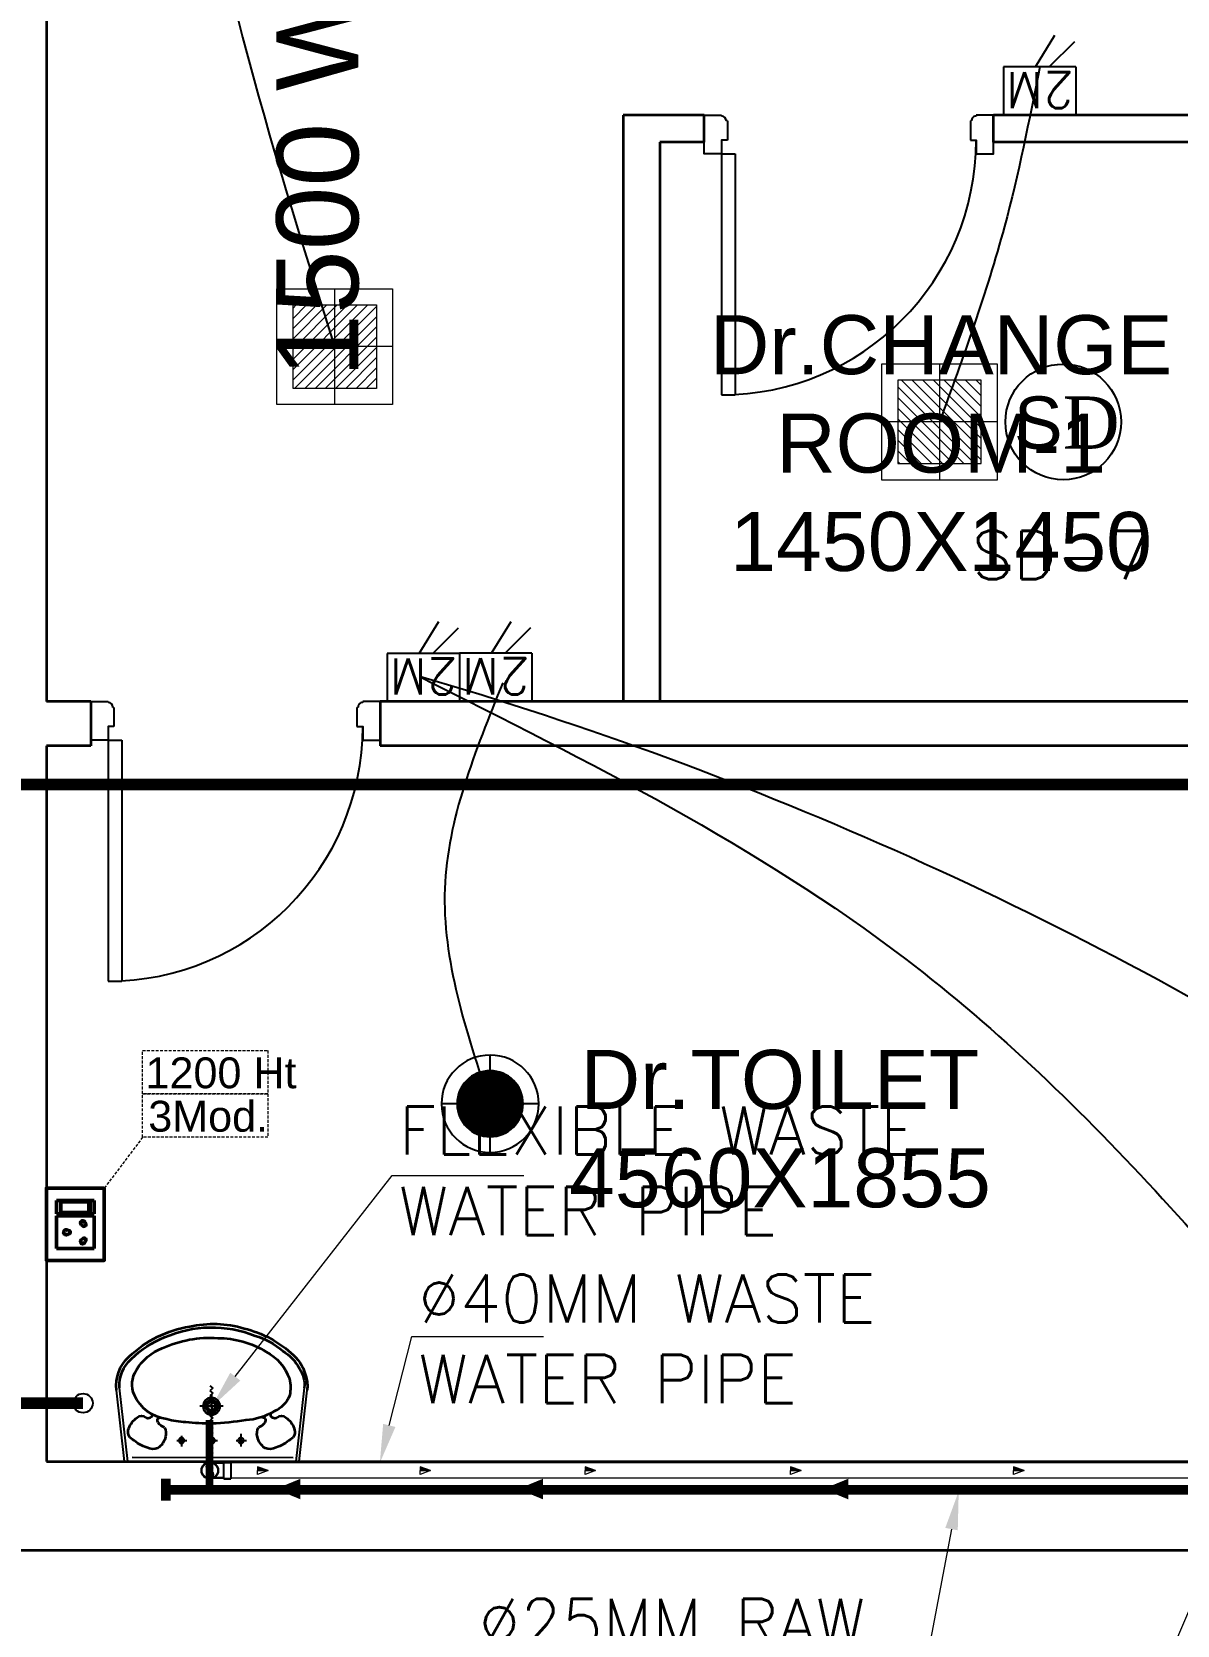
# Model space of a CAD drawing. Extents: x 3505867 to 3988380, y -625948 to -590408.
# Drawn here: x 3523526 to 3526495, y -613377 to -609247 of the extents above; entities that cross this region are included whole.
import ezdxf
from ezdxf import colors
from ezdxf.entities.mleader import LeaderData, LeaderLine
from ezdxf.enums import TextEntityAlignment as Align
from ezdxf.math import Vec2, Vec3

# ---------------------------------------------------------------- set-up
doc = ezdxf.new("R2010")
doc.units = 0
doc.header["$LTSCALE"] = 6
doc.header["$MEASUREMENT"] = 0
for name, pattern in [('1', [0]), ('CENTER2', [1.125, 0.75, -0.125, 0.125, -0.125]), ('CONTINU', [0]), ('DASHED2', [0.375, 0.25, -0.125])]:
    doc.linetypes.add(name, pattern=pattern)
doc.layers.get('0').update_dxf_attribs({"linetype": 'CONTINUOUS'})
for name, color, linetype in [('24W RAW POWER', 1, 'CONTINUOUS'), ('24W UPS POWER LIGHT', 5, 'CONTINUOUS'), ('DIM', 7, 'CONTINUOUS'), ('DOOR', 44, 'CONTINUOUS'), ('ELE-12W UPS LIGHT', 3, 'CONTINUOUS'), ('ELE-2M RAW P.SB', 40, 'CONTINUOUS'), ('ELE-2M UPS P.SB', 3, 'CONTINUOUS'), ('FA-FIRE TEXT', 7, 'CONTINUOUS'), ('LV.CC CEMARA', 66, 'CONTINUOUS'), ('MEP_HVAC_DRAIN_PIPE', 7, 'CONTINUOUS'), ('phe-text', 1, 'CONTINUOUS'), ('PL- WASTE PIPE', 6, 'CONTINUOUS'), ('PL-RA WATER SUPPLY PIPE', 100, 'CONTINUOUS'), ('PL-SOIL PIPE', 1, 'CONTINUOUS'), ('TEXT', 5, 'CONTINUOUS')]:
    doc.layers.add(name, color=color, linetype=linetype)
doc.layers.add('CFT_LOOPING', color=7, linetype='1', lineweight=0, true_color=0xd6d600)
for name, color, linetype, lineweight in [('ELE- DBS', 1, 'CONTINUOUS', 9), ('ELE-1 NO 6-16A RAW POWER SOCKET', 1, 'CONTINUOUS', 0), ('ELE-24W EMERGENCY  LED LIGHT', 5, 'CONTINUOUS', 18), ('ELE-24W LED LIGHT', 1, 'CONTINUOUS', 18), ('ELE. DB', 1, 'CONTINUOUS', 9), ('FA-BELOW SMOKE DERECTOR', 1, 'CONTINUOUS', 25), ('HTL-AC UNIT', 5, 'CONTINUOUS', 25), ('MEP_HVAC_VRF_COPPER_PIPE', 6, 'CONTINUOUS', 9), ('PHE-SP', 1, 'CONTINUOUS', 0), ('PL-SOFT  WATER SUPPLY PIPE', 162, 'CONTINUOUS', 9), ('PL-WATER PIPING', 1, 'CONTINUOUS', 9), ('WALL', 10, 'CONTINUOUS', 35)]:
    doc.layers.add(name, color=color, linetype=linetype, lineweight=lineweight)
doc.layers.add('ELE-LIGHTING WIRING', color=7, linetype='CONTINUOUS', true_color=0x63d7b6)
doc.styles.add('ARIAL', font='')
doc.styles.add('PDF Times New Roman', font='')
doc.styles.add('ROMANS', font='romans.shx')
doc.styles.get("Standard").update_dxf_attribs({"font": 'SIMPLEX'})
doc.styles.get('ARIAL').set_extended_font_data('Arial')
doc.styles.get('PDF Times New Roman').set_extended_font_data('Times New Roman')

# ---------------------------------------------------------------- blocks, each defined once
blk = doc.blocks.new('750')
at = {"layer": 'DOOR'}
for p, q in [((-50, 705), (-47.5, 705)), ((-35, 690), (-35, 692.5)), ((-50, 45), (-47.5, 45)), ((-35, 60), (-35, 57.5)), ((50, 45), (50, 80)), ((50, 80), (675, 80)), ((50, 45), (675, 45)), ((675, 45), (675, 80))]:
    blk.add_line(p, q, dxfattribs=at)
for points in [[(15, 690), (15, 705), (50, 705), (50, 750), (-50, 750), (-50, 705)], [(-35, 690), (15, 690)], [(15, 60), (15, 45), (50, 45), (50, 0), (-50, 0), (-50, 45)], [(-35, 60), (15, 60)]]:
    blk.add_lwpolyline(points, dxfattribs=at)
for centre, start, end in [((-35, 705), 180, 270), ((-35, 45), 90, 180)]:
    blk.add_arc(centre, 12.5, start, end, dxfattribs=at)
at = {"layer": 'DOOR', "color": 145}
blk.add_arc((15, 45), 660, 0, 90, dxfattribs=at)
blk = doc.blocks.new('u46')
at = {"color": 8, "lineweight": 25}
for p, q in [((-10.2, 228.4), (174.5, 249.1)), ((-10.2, 220.4), (181.2, 241.9)), ((-0.6, -208.9), (0.6, 208.9)), ((44.2, 92.9), (44.2, 66.7)), ((56.5, 80.8), (29.2, 80.8)), ((61.7, 1.6), (29.2, 1.6)), ((44.2, 13.7), (44.2, -12.6)), ((163.2, 3), (101.8, 3)), ((133.1, -27.2), (133.1, 33.1)), ((61.7, -73.2), (29.2, -73.2)), ((44.2, -61.1), (44.2, -87.4)), ((-10.2, -216.1), (181.2, -237.6)), ((-10.2, -224.1), (174.5, -244.8))]:
    blk.add_line(p, q, dxfattribs=at)
at = {"color": 8, "extrusion": (0, 0, -1)}
for centre, major_axis, start_param, end_param in [((187.7, 150.5), (0, 99.5), -0.132539, 0.848731), ((144.8, 128.2), (1.1, 126.1), -1.238036, -0.892193), ((65.8, 198.9), (0, 20.7), -1.101507, 0.481509), ((57.5, 163.3), (-0.3, 56.9), 0.324902, 0.965135), ((189.6, 137.7), (0, 70.9), -0.405199, 0.56573), ((185.8, 147.6), (0.1, 94.4), -0.049658, 0.838116), ((57.3, 20.1), (0, 275.4), 0.806541, 1.180915), ((49.5, 13.5), (-0.1, 293.9), 0.809856, 1.41441), ((56, 154.5), (0, 34), 4.33982, 5.202657), ((208, 103.4), (0, 109.8), -1.431017, -0.436146), ((110.3, 167.2), (-6.08, 6.08), 4.867594, 6.265028), ((90.3, 184.5), (0, 17.9), 0.880684, 2.260744), ((153.9, 79), (-0.2, 139.7), 0.557563, 1.193786), ((64.6, 170.4), (0.3, 49.2), 3.359735, 4.09512), ((62.5, 153), (0, 31.9), 2.620328, 3.422401), ((104.1, 117.8), (-0.2, 26.8), -1.278641, -0.487266), ((96.3, 135.9), (0, 7.39), -0.727724, 1.373337), ((110.5, 165), (5.47, 5.47), 2.097053, 3.541809), ((13.1, 6.8), (0, 297.5), 1.141495, 1.637774), ((35, 2.5), (0, 302.7), 1.155365, 1.952189), ((44.2, 80.8), (0.02, 6.43), 3.139035, 9.42222), ((387.1, 47.9), (-0.3, 296.4), -1.495794, -1.328336), ((820.2, -1), (0.1, 732.1), -1.56667, -1.474079), ((72.5, -1.7), (-0.1, 274.2), 1.346594, 1.865175), ((44.2, 1.6), (0.08, 6.43), 3.12883, 9.412015), ((888.1, 36.7), (0.8, 800.7), 4.558159, 4.668067), ((133.1, 3), (0, 21.6), 3.141254, 9.424439), ((133.1, 3), (-0.1, 15.5), 3.145308, 9.428493), ((133.1, 3), (0, 10.9), 3.142047372431534, 9.42523267961112), ((62.5, -10.9), (0, 247.5), 1.579809, 2.112792), ((44.2, -73.2), (0.02, 6.43), 3.139035, 9.42222), ((56.1, -13.3), (0.2, 287), 1.808981, 2.322804), ((64.6, -163.9), (0.1, 49.2), -0.960797, -0.225412), ((62.5, -146.6), (-0.1, 31.9), -0.276767, 0.525307), ((104.1, -111.4), (0.2, 26.8), 3.628858, 4.420234), ((263.1, -73.7), (0.1, 166.8), 4.181112, 4.641559), ((124.5, -51.6), (-0.2, 200.3), 1.868215, 2.281789), ((56, -148.1), (0, 34), 4.222121, 5.084958), ((144.8, -121.8), (-0.3, 126.1), 4.027191, 4.373034), ((96.6, -128.2), (-0.03, 8.55), 1.455188, 3.796569), ((110.3, -160.8), (-6.08, 6.08), 4.730546, 6.12798), ((111.3, -159.3), (6.17, 6.17), 4.354779, 6.027124), ((192.6, -126.1), (0, 80.1), 3.554495, 4.299548), ((163.1, -79.8), (0.2, 126), 2.054055, 2.802751), ((65.8, -192.5), (0, 20.7), 2.661884, 4.2449), ((57.5, -156.9), (0.3, 56.9), 2.176458, 2.816691), ((90.3, -178.1), (0, 17.9), 0.880848, 2.260908), ((181.2, -107), (0, 94.7), 2.890537, 3.362984), ((171.7, -117.2), (-0.1, 123.1), 2.127435, 2.640092), ((184.7, -162.2), (-0.1, 83.2), 2.850118, 3.264751), ((188.2, -159.7), (0, 78.1), 2.562376, 3.231693), ((187.2, -138.1), (-0.1, 106), 2.310552, 2.942572)]:
    blk.add_ellipse(centre, major_axis=major_axis, ratio=1, start_param=start_param, end_param=end_param, dxfattribs=at)
blk = doc.blocks.new('CIVIL IVF')
at = {"layer": 'WALL', "color": 8, "linetype": 'ByBlock'}
for p, q in [((-20230, 7660.2), (-20230, 2955.2)), ((-18525, 4475.2), (-18735, 4475.2)), ((-18735, 4475.2), (-18735, 2955.2)), ((-18525, 4405.2), (-18525, 4475.2)), ((-17005, 4475.2), (-17775, 4475.2)), ((-17775, 4405.2), (-17775, 4475.2)), ((-18525, 4405.2), (-18640, 4405.2)), ((-18640, 4405.2), (-18640, 2955.2)), ((-17190, 4405.2), (-17775, 4405.2)), ((-20115, 2955.2), (-20230, 2955.2)), ((-20115, 2955.2), (-20115, 2840.2)), ((-15670, 2955.2), (-19365, 2955.2)), ((-19365, 2955.2), (-19365, 2840.2)), ((-20230, 2840.2), (-20230, 985.2)), ((-20115, 2840.2), (-20230, 2840.2)), ((-15670, 2840.2), (-19365, 2840.2)), ((-20230, 985.2), (-16305, 985.2)), ((-22265, 755.2), (-16305, 755.2))]:
    blk.add_line(p, q, dxfattribs=at)
at = {"layer": 'DOOR', "color": 8, "rotation": 270}
for p in [(-18525, 4425.2), (-20115, 2905.2)]:
    blk.add_blockref('750', p, dxfattribs=at)
at = {"layer": 'WALL', "color": 8, "linetype": 'ByBlock', "rotation": 90}
blk.add_blockref('u46', (-19799, 995.4), dxfattribs=at)
at = {"layer": 'DIM', "color": 8, "style": 'ARIAL'}
blk.add_text('1500 WIDE CORRIDOR', height=212.5, rotation=90, dxfattribs=at).set_placement((-19357.7, 5403), align=Align.BOTTOM_CENTER)
at = {"layer": 'DIM', "color": 8, "char_height": 153, "width": 1198.956, "attachment_point": 5, "style": 'ARIAL'}
for s, insert in [('Dr.CHANGE\\PROOM-1\\P1450X1450', (-17911, 3624.2)), ('Dr.TOILET\\P4560X1855', (-18328.8, 1847.2))]:
    blk.add_mtext(s, dxfattribs=dict(at, insert=insert))
blk = doc.blocks.new('2M UPS SB')
at = {"layer": 'ELE-2M UPS P.SB', "color": 3}
for p, q in [((-133.8, 160), (-69.3, 265.2)), ((-88.2, 160), (-3.4, 244.9)), ((-240, 160), (-240, 0)), ((0, 160), (-240, 160)), ((0, 160), (0, 0))]:
    blk.add_line(p, q, dxfattribs=at)
blk.add_text('2M', height=120, rotation=180, dxfattribs=at).set_placement((-6, 143))
blk = doc.blocks.new('2M SB')
at = {"layer": 'ELE-2M RAW P.SB'}
for p, q in [((-133.8, 160), (-69.3, 265.2)), ((-88.2, 160), (-3.4, 244.9)), ((-240, 160), (-240, 0)), ((0, 160), (-240, 160)), ((0, 160), (0, 0))]:
    blk.add_line(p, q, dxfattribs=at)
blk.add_text('2M', height=120, rotation=180, dxfattribs=at).set_placement((-6, 143))
blk = doc.blocks.new('QWE')
at = {"layer": 'ELE-12W UPS LIGHT'}
h = blk.add_hatch(dxfattribs=at)
h.set_pattern_fill('ANSI31', color=8)
h.set_pattern_definition([(45, (-1135553.9097, 459369.4158), (-2.24506403, 2.24506403), [])])
edge = h.paths.add_edge_path()
edge.add_arc((0, 0), 85.7, 0, 360)
at = {"layer": 'ELE-12W UPS LIGHT', "color": 3}
for p, q in [((0, -126.1), (0, 126.1)), ((-126.1, 0), (126.1, 0))]:
    blk.add_line(p, q, dxfattribs=at)
for radius in [126.1, 85.7]:
    blk.add_circle((0, 0), radius, dxfattribs=at)
blk = doc.blocks.new('24w led light')
at = {"layer": 'ELE-24W LED LIGHT', "color": 1, "lineweight": 0}
for p, q in [((159, 159), (-160, 159)), ((-160, 159), (-160, -160)), ((-0.5, -160), (-0.5, 159)), ((159, -160), (159, 159)), ((114.5, 114.5), (-115.5, 114.5)), ((-115.5, 114.5), (-115.5, -115.5)), ((110.2, -115.5), (-115.5, 110.2)), ((114.5, -91.7), (-91.7, 114.5)), ((114.5, -63.5), (-63.5, 114.5)), ((114.5, -35.3), (-35.3, 114.5)), ((114.5, -7.1), (-7.1, 114.5)), ((114.5, 21.1), (21.1, 114.5)), ((114.5, 49.3), (49.3, 114.5)), ((114.5, 77.5), (77.5, 114.5)), ((114.5, 105.7), (105.7, 114.5)), ((114.5, -115.5), (114.5, 114.5)), ((82, -115.5), (-115.5, 82)), ((53.8, -115.5), (-115.5, 53.8)), ((25.6, -115.5), (-115.5, 25.6)), ((-160, -0.5), (159, -0.5)), ((-2.6, -115.5), (-115.5, -2.6)), ((-30.8, -115.5), (-115.5, -30.8)), ((-59, -115.5), (-115.5, -59)), ((-87.2, -115.5), (-115.5, -87.2)), ((-115.4, -115.5), (-115.5, -115.4)), ((-115.5, -115.5), (114.5, -115.5)), ((-160, -160), (159, -160))]:
    blk.add_line(p, q, dxfattribs=at)
blk = doc.blocks.new('24w led emeregency')
at = {"layer": 'ELE-24W EMERGENCY  LED LIGHT'}
h = blk.add_hatch(dxfattribs=at)
h.set_pattern_fill('ANSI31', scale=166.67, style=0)
h.paths.add_polyline_path([(-115.4, -115.4), (-115.4, 115.4), (115.4, 115.4), (115.4, -115.4)])
at = {"layer": 'ELE-24W EMERGENCY  LED LIGHT', "color": 5}
for p, q in [((0, 160), (0, -160)), ((-160, 0), (160, 0))]:
    blk.add_line(p, q, dxfattribs=at)
for points in [[(-160, -160), (-160, 160), (160, 160), (160, -160)], [(-115.4, -115.4), (-115.4, 115.4), (115.4, 115.4), (115.4, -115.4)]]:
    blk.add_lwpolyline(points, close=True, dxfattribs=at)
blk = doc.blocks.new('WDD')
at = {"layer": 'ELE-LIGHTING WIRING', "linetype": 'ByBlock'}
blk.add_arc((11822.1, -6556.2), 9729.2, 57.81082, 73.76716, dxfattribs=at)
for points in [[(18010, 7889.9), (15394.8, 7754.5), (14348.2, 7283.3), (13916.8, 5300.7), (14322, 3640.5)], [(14541.8, 2785.1), (15802.5, 2052.3), (17067.4, 725)]]:
    blk.add_spline(points, degree=3, dxfattribs=at)
at = {"layer": 'ELE-LIGHTING WIRING', "color": 254, "linetype": 'ByBlock'}
for points in [[(16149.8, 4365), (16058.2, 3951.2), (15890, 3445)], [(14757.9, 2768.7), (14607.5, 2235.2), (14725, 1677.5)]]:
    blk.add_spline(points, degree=3, dxfattribs=at)
at = {"layer": '24W RAW POWER', "lineweight": 9, "xscale": -0.9404388715045132, "yscale": 0.9404388715045132, "zscale": 0.9404388715045132}
blk.add_blockref('24w led light', (14322, 3640.5), dxfattribs=at)
at = {"layer": '24W UPS POWER LIGHT', "lineweight": 9, "xscale": -0.9375000000222322, "yscale": 0.9375000000222322, "zscale": 0.9375000000222322}
blk.add_blockref('24w led emeregency', (15890, 3445), dxfattribs=at)
at = {"layer": 'ELE-12W UPS LIGHT', "linetype": 'ByBlock', "xscale": -1}
blk.add_blockref('QWE', (14725, 1677.5), dxfattribs=at)
at = {"layer": 'ELE-2M RAW P.SB', "color": 6, "xscale": 0.7812500000005363, "yscale": 0.7812500000005363, "zscale": 0.7812500000005363, "rotation": 359.9999999999998}
blk.add_blockref('2M SB', (14645.9, 2720), dxfattribs=at)
at = {"layer": 'ELE-2M UPS P.SB', "color": 6, "xscale": 0.7812500000005363, "yscale": 0.7812500000005363, "zscale": 0.7812500000005363}
for p, rotation in [((16243.5, 4240), 359.9999999999998), ((14833.4, 2720.4), 359.9999999999999)]:
    blk.add_blockref('2M UPS SB', p, dxfattribs=dict(at, rotation=rotation))
blk = doc.blocks.new('6-16A RAW POWER SOCKET 3M')
at = {"layer": 'ELE-1 NO 6-16A RAW POWER SOCKET', "lineweight": 50}
for p, q in [((0, 57.9), (72.3, 57.9)), ((0, 57.9), (72.3, 57.9)), ((0, 32.7), (0, 57.9)), ((0, 57.9), (0, 32.7)), ((72.3, 32.7), (0, 32.7)), ((7.9, 55.8), (64.4, 55.8)), ((7.9, 34.8), (7.9, 55.8)), ((64.4, 34.8), (7.9, 34.8)), ((61.9, 55.8), (61.9, 34.8)), ((64.4, 55.8), (64.4, 34.8)), ((72.3, 57.9), (72.3, 32.7)), ((0, 28.5), (0, -34.8)), ((72.3, 28.5), (0, 28.5)), ((72.3, -34.8), (72.3, 28.5)), ((0, -34.8), (72.3, -34.8))]:
    blk.add_line(p, q, dxfattribs=at)
blk.add_lwpolyline([(92, 82.1), (92, -57.5), (-19.7, -57.5), (-19.7, 82.1)], close=True, dxfattribs=at)
for centre, radius, start, end in [((18.3, -3.1), 4.93, 37.1584, 322.8416), ((23.3, -3.1), 3.14, 251.4031, 108.5969), ((50.3, 14.9), 4.24, 357.49, 264.7311), ((53.2, 11.6), 3.43, 194.9049, 67.3162), ((50.3, -21.2), 4.24, 95.2689, 2.51), ((53.2, -17.8), 3.43, 292.6838, 165.0951)]:
    blk.add_arc(centre, radius, start, end, dxfattribs=at)
blk = doc.blocks.new('SFDS')
at = {"layer": 'CFT_LOOPING', "color": 7, "linetype": 'DASHED2', "ltscale": 5}
blk.add_line((13824.4, 1590.6), (13725, 1458.8), dxfattribs=at)
for points in [[(13824.4, 1815.6), (14149.2, 1815.6), (14149.2, 1703.1), (13824.4, 1703.1)], [(13824.4, 1703.1), (14149.2, 1703.1), (14149.2, 1590.6), (13824.4, 1590.6)]]:
    blk.add_lwpolyline(points, close=True, dxfattribs=at)
at = {"layer": 'ELE-1 NO 6-16A RAW POWER SOCKET', "linetype": 'ByBlock', "xscale": 1.343246120226769, "yscale": 1.343246120226769, "zscale": 1.343246120226769, "rotation": 359.9999999999999}
blk.add_blockref('6-16A RAW POWER SOCKET 3M', (13601.4, 1348.6), dxfattribs=at)
at = {"layer": 'TEXT', "color": 7, "char_height": 80, "attachment_point": 1}
for s, insert, width in [('\\A1;{\\fArial|b0|i0|c0|p34;1200 Ht\\P}', (13831.8, 1797.6), 8957.987), ('\\A1;{\\fArial|b0|i0|c0|p34;3Mod.\\P}', (13838.9, 1685.1), 352.575)]:
    blk.add_mtext(s, dxfattribs=dict(at, insert=insert, width=width))
blk = doc.blocks.new('SMOKE DETECTOR')
at = {"layer": 'FA-BELOW SMOKE DERECTOR', "color": 7}
blk.add_circle((931028.7, -118293.9), 166, dxfattribs=at)
at = {"layer": 'FA-BELOW SMOKE DERECTOR', "insert": (930887.1, -118373), "char_height": 150, "attachment_point": 7, "style": 'PDF Times New Roman'}
blk.add_mtext('{\\fArial|b0|i0|c0|p34;S}D', dxfattribs=at)
blk = doc.blocks.new('EFRWR')
at = {"layer": 'FA-BELOW SMOKE DERECTOR', "color": 6, "xscale": 0.9035551315104862, "yscale": 0.9035551315104862, "zscale": 0.9035551315104862}
blk.add_blockref('SMOKE DETECTOR', (-825024.9, 110330), dxfattribs=at)
at = {"layer": 'FA-FIRE TEXT', "color": 200, "linetype": 'CONTINU', "insert": (15973.8, 3162.7), "char_height": 125, "width": 349.838, "attachment_point": 1, "style": 'ROMANS'}
blk.add_mtext('{\\C256;SD-7}', dxfattribs=at)
blk = doc.blocks.new('A$C0B1B3CFA')
at = {"layer": 'PHE-SP'}
h = blk.add_hatch(color=7, dxfattribs=at)
h.dxf.hatch_style = 1
h.paths.add_polyline_path([(-0.0495, 0.0226), (-0.0495, 0), (0.0124, 0)])
at = {"layer": 'PHE-SP', "color": 7}
for points in [[(-0.0495, 0), (0.0124, 0), (-0.0495, 0.0226), (-0.0495, 0)], [(-0.0495, 0), (0.0124, 0), (-0.0495, -0.0226), (-0.0495, 0)]]:
    blk.add_lwpolyline(points, dxfattribs=at)
blk = doc.blocks.new('Z$W@#3BD47561')
at = {"layer": 'PHE-SP', "xscale": 49.00933755098914, "yscale": 49.00933755098914, "zscale": 49.00933755098914, "rotation": 270}
blk.add_blockref('A$C0B1B3CFA', (0, 0), dxfattribs=at)
blk = doc.blocks.new('Z$W@#4AA511D8')
at = {"layer": 'phe-text', "linetype": 'ByBlock', "lineweight": -2, "ltscale": 0.5, "xscale": 0.0244727334018079, "yscale": 0.0244727334018079, "zscale": 0.0244727334018079, "rotation": 270}
blk.add_blockref('Z$W@#3BD47561', (0.015, 0), dxfattribs=at)
blk = doc.blocks.new('RISER UP 100')
at = {"color": 0, "linetype": 'Continuous'}
for p, q in [((-149, -60), (-149, 60)), ((-99, 60), (-149, 60)), ((-99, 60), (-94, 55)), ((-94, 55), (-24, 55)), ((-99, -60), (-149, -60)), ((-99, -60), (-94, -55)), ((-94, -55), (-24, -55))]:
    blk.add_line(p, q, dxfattribs=at)
at = {"color": 8, "linetype": 'Continuous', "lineweight": 0, "ltscale": 0.005}
for p, q in [((-99, 55), (-149, 55)), ((-99, -55), (-99, 55)), ((-99, 55), (-94, 50)), ((-94, -50), (-94, 50)), ((-94, 50), (-33, 50)), ((-99, -55), (-149, -55)), ((-99, -55), (-94, -50)), ((-94, -50), (-33, -50))]:
    blk.add_line(p, q, dxfattribs=at)
at = {"color": 8, "linetype": 'CENTER2', "lineweight": 0}
for p, q in [((-15, 0), (15, 0)), ((0, 15), (0, -15))]:
    blk.add_line(p, q, dxfattribs=at)
at = {"color": 0, "linetype": 'Continuous'}
blk.add_circle((0, 0), 60, dxfattribs=at)
at = {"color": 8, "linetype": 'Continuous', "lineweight": 0, "ltscale": 0.005}
blk.add_circle((0, 0), 55, dxfattribs=at)
at = {"color": 8, "linetype": 'Continuous', "lineweight": 0}
for centre, start, end in [((0, 28), 90, 270), ((0, -28), 270, 90)]:
    blk.add_arc(centre, 27.5, start, end, dxfattribs=at)
blk = doc.blocks.new('aa')
at = {"layer": 'PL- WASTE PIPE', "color": 4, "ltscale": 5}
for p, q in [((-2.73, 0.11), (-2.56, -0.11)), ((-2.56, -0.11), (-2.35, 0.11)), ((-2.35, 0.11), (-2.18, -0.11)), ((-2.18, -0.11), (-1.97, 0.11)), ((-1.97, 0.11), (-1.81, -0.11)), ((-1.81, -0.11), (-1.6, 0.11)), ((-1.6, 0.11), (-1.43, -0.11)), ((-1.43, -0.11), (-1.22, 0.11)), ((-1.22, 0.11), (-1.05, -0.11)), ((-1.05, -0.11), (-0.84, 0.11)), ((-0.84, 0.11), (-0.67, -0.11)), ((-0.67, -0.11), (-0.46, 0.11)), ((-0.46, 0.11), (-0.29, -0.11)), ((-0.29, -0.11), (-0.08, 0.11)), ((-0.08, 0.11), (0.08, -0.11)), ((0.08, -0.11), (0.29, 0.11)), ((0.29, 0.11), (0.46, -0.11)), ((0.46, -0.11), (0.67, 0.11)), ((0.67, 0.11), (0.84, -0.11)), ((0.84, -0.11), (1.05, 0.11)), ((1.05, 0.11), (1.22, -0.11)), ((1.22, -0.11), (1.43, 0.11)), ((1.43, 0.11), (1.6, -0.11)), ((1.6, -0.11), (1.81, 0.11)), ((1.81, 0.11), (1.97, -0.11)), ((1.97, -0.11), (2.18, 0.11)), ((2.18, 0.11), (2.35, -0.11)), ((2.35, -0.11), (2.56, 0.11)), ((2.56, 0.11), (2.73, -0.11)), ((2.73, -0.11), (2.94, 0.11)), ((2.94, 0.11), (3.11, -0.11)), ((3.11, -0.11), (3.32, 0.11)), ((3.32, 0.11), (3.49, -0.11)), ((3.49, -0.11), (3.7, 0.11))]:
    blk.add_line(p, q, dxfattribs=at)
blk = doc.blocks.new('DAD')
at = {"layer": 'MEP_HVAC_DRAIN_PIPE', "linetype": 'ByBlock', "const_width": 30}
blk.add_lwpolyline([(9331.5, 3528), (9331.5, 3092.7), (13407.7, 3092.7), (13407.7, 901.2), (13669.9, 901.2)], dxfattribs=at)
at = {"layer": 'MEP_HVAC_DRAIN_PIPE', "linetype": 'ByBlock'}
blk.add_circle((13669.9, 901.2), 25, dxfattribs=at)
at = {"layer": 'MEP_HVAC_VRF_COPPER_PIPE', "color": 6, "linetype": 'ByBlock', "const_width": 30, "elevation": -50615.4}
blk.add_lwpolyline([(21020.3, 2505.3), (13134.2, 2505.3)], dxfattribs=at)
blk = doc.blocks.new('ETWER')
at = {"layer": 'PL- WASTE PIPE', "color": 4, "linetype": 'ByBlock', "lineweight": 0, "ltscale": 5}
for p, q in [((16900, 746.7), (14052.5, 746.7)), ((16900, 706.7), (14052.5, 706.7))]:
    blk.add_line(p, q, dxfattribs=at)
at = {"layer": 'PL-SOFT  WATER SUPPLY PIPE', "color": 5, "const_width": 20}
blk.add_lwpolyline([(13997.7, 857.7), (13997.7, 675.3)], dxfattribs=at)
at = {"layer": 'PL-SOFT  WATER SUPPLY PIPE', "color": 3, "const_width": 25}
for points in [[(13884.2, 648.7), (13884.2, 705.2)], [(17229.1, 498.2), (17229.1, 676.9), (13884.2, 676.9)]]:
    blk.add_lwpolyline(points, dxfattribs=at)
at = {"layer": 'PL-WATER PIPING', "color": 61}
for points in [[(14233.5, 678.7, 53.3, 0, 0), (14168.7, 678.7, 0, 0, 0)], [(14862.1, 678.7, 53.3, 0, 0), (14797.3, 678.7, 0, 0, 0)], [(15653.3, 678.7, 53.3, 0, 0), (15588.5, 678.7, 0, 0, 0)]]:
    blk.add_lwpolyline(points, format="xyseb", dxfattribs=at)
at = {"layer": 'PL- WASTE PIPE', "linetype": 'ByBlock', "xscale": -34.18592693661901, "yscale": 34.18592693661901, "zscale": 34.18592693661901, "rotation": 89.9999999999999}
blk.add_blockref('aa', (14002.2, 853.1), dxfattribs=at)
at = {"layer": 'PL- WASTE PIPE', "color": 4, "linetype": 'ByBlock', "ltscale": 5, "xscale": 0.3637807491883915, "yscale": 0.3637807491883915, "zscale": 0.3637807487565851, "rotation": 179.9916092639283}
blk.add_blockref('RISER UP 100', (13998.5, 726.7), dxfattribs=at)
at = {"layer": 'PL-SOIL PIPE', "color": 1, "linetype": 'Continuous', "xscale": 368.8935589147083, "yscale": 368.8935589147083, "zscale": 368.8935589147083, "rotation": 180.0000000001115}
for p in [(14149.5, 726.7), (14570.8, 726.7), (14998.6, 726.7), (15531.6, 726.7), (16109.4, 726.7)]:
    blk.add_blockref('Z$W@#4AA511D8', p, dxfattribs=at)
at = {"layer": 'PL- WASTE PIPE', "color": 4, "linetype": 'ByBlock', "lineweight": 0, "ltscale": 5, "char_height": 125, "attachment_point": 1, "style": 'ROMANS'}
for s, insert, width in [('FLEXIBLE WASTE WATER PIPE', (14488.4, 1670.5), 1524.025), ('%%c40MM WASTE WATER PIPE', (14539.2, 1235), 1332.591)]:
    blk.add_mtext(s, dxfattribs=dict(at, insert=insert, width=width))
at = {"layer": 'PL-RA WATER SUPPLY PIPE', "lineweight": 0, "ltscale": 0.01, "insert": (14695.6, 393.7), "char_height": 125, "width": 1332.591, "attachment_point": 1, "style": 'ROMANS'}
blk.add_mtext('%%c25MM RAW WATER PIPE', dxfattribs=at)
at = {"layer": 'PL- WASTE PIPE', "color": 4, "linetype": 'ByBlock', "lineweight": 0, "ltscale": 5}
ml = blk.add_multileader_mtext('Standard', dxfattribs=at)
ml.set_content(' ', color=4)
ml.set_leader_properties()
ml.build(insert=Vec2(0, 0))
ml.multileader.update_dxf_attribs({"text_right_attachment_type": 6, "dogleg_length": 341.6, "arrow_head_size": 100})
ctx = ml.context
ctx.base_point, ctx.char_height, ctx.arrow_head_size, ctx.landing_gap_size, ctx.plane_origin = Vec3(14812.6, 1491.1), 100, 100, 50, Vec3(13817.5, 1491.1)
ctx.right_attachment = 6
notes = []
notes.append((ctx, [(0, (1, 1, 0), (14471, 1491.1), (1, 0), 341.6, [(0, [(14003, 891.3)], 0, [])])]))
ctx.mtext.insert, ctx.mtext.flow_direction = Vec3(14862.6, 1551.1), 5
ml = blk.add_multileader_mtext('Standard', dxfattribs=at)
ml.set_content(' ', color=4)
ml.set_leader_properties()
ml.build(insert=Vec2(0, 0))
ml.multileader.update_dxf_attribs({"text_right_attachment_type": 6, "dogleg_length": 341.6, "arrow_head_size": 100})
ctx = ml.context
ctx.base_point, ctx.char_height, ctx.arrow_head_size, ctx.landing_gap_size, ctx.plane_origin = Vec3(14863.4, 1073.8), 100, 100, 50, Vec3(13868.3, 1073.8)
ctx.right_attachment = 6
notes.append((ctx, [(0, (1, 1, 0), (14521.8, 1073.8), (1, 0), 341.6, [(0, [(14439.3, 746.7)], 0, [])])]))
ctx.mtext.insert, ctx.mtext.flow_direction = Vec3(14913.4, 1133.8), 5
at = {"layer": 'PL-RA WATER SUPPLY PIPE', "ltscale": 0.01}
ml = blk.add_multileader_mtext('Standard', dxfattribs=at)
ml.set_content(' ', color=256)
ml.set_leader_properties()
ml.build(insert=Vec2(0, 0))
ml.multileader.update_dxf_attribs({"text_right_attachment_type": 6, "dogleg_length": 481.5, "arrow_head_size": 100})
ctx = ml.context
ctx.base_point, ctx.char_height, ctx.arrow_head_size, ctx.landing_gap_size, ctx.plane_origin, ctx.plane_x_axis = Vec3(15275.5, 297.4), 100, 100, 50, Vec3(16510.6, 237.4), Vec3(-1, 0)
ctx.right_attachment = 6
notes.append((ctx, [(0, (1, 1, 0), (15857, 237.4), (-1, 0), 481.5, [(0, [(15939.8, 673.1)], 0, [])])]))
ctx.mtext.insert, ctx.mtext.flow_direction = Vec3(15325.5, 357.4), 5
at = {"layer": 'PL-SOFT  WATER SUPPLY PIPE', "color": 5}
ml = blk.add_multileader_mtext('Standard', dxfattribs=at)
ml.set_content('', color=5)
ml.set_leader_properties()
ml.build(insert=Vec2(0, 0))
ml.multileader.update_dxf_attribs({"text_right_attachment_type": 6, "dogleg_length": 418.4, "arrow_head_size": 150})
ctx = ml.context
ctx.base_point, ctx.arrow_head_size, ctx.plane_origin = Vec3(15868.9, -208.3), 150, Vec3(16288.9, -208.3)
ctx.right_attachment, ctx.text_align_type = 6, 2
notes.append((ctx, [(0, (1, 1, 0), (16291.3, -208.3), (-1, 0), 418.4, [(0, [(16707.2, 764.3)], 0, [])])]))
ctx.mtext.insert, ctx.mtext.rotation, ctx.mtext.width, ctx.mtext.alignment = Vec3(15870.9, -208.3), 6.283185, 248.491, 3
for ctx, leaders in notes:
    for number, flags, end, landing, length, lines in leaders:
        leader = LeaderData()
        leader.index, (leader.has_last_leader_line, leader.has_dogleg_vector, leader.attachment_direction) = number, flags
        leader.last_leader_point, leader.dogleg_vector, leader.dogleg_length = Vec3(end), Vec3(landing), length
        for number, points, colour, breaks in lines:
            line = LeaderLine()
            line.index, line.vertices, line.color, line.breaks = number, Vec3.list(points), colors.encode_raw_color(colour), breaks
            leader.lines.append(line)
        ctx.leaders.append(leader)

msp = doc.modelspace()

# ---------------------------------------------------------------- block references
at = {"linetype": 'ByBlock'}
msp.add_blockref('CIVIL IVF', (3543794, -613938.4), dxfattribs=at)
at = {"layer": 'ELE- DBS', "color": 0, "linetype": 'ByBlock'}
msp.add_blockref('SFDS', (3509989, -613703.2), dxfattribs=at)
at = {"layer": 'ELE. DB', "color": 0, "linetype": 'ByBlock'}
msp.add_blockref('WDD', (3509989, -613703.2), dxfattribs=at)
at = {"layer": 'HTL-AC UNIT', "color": 0, "linetype": 'ByBlock'}
msp.add_blockref('DAD', (3509989, -613703.2), dxfattribs=at)
at = {"layer": 'LV.CC CEMARA', "color": 0, "linetype": 'ByBlock'}
msp.add_blockref('EFRWR', (3509989, -613703.2), dxfattribs=at)
at = {"layer": 'PHE-SP', "color": 0, "linetype": 'ByBlock'}
msp.add_blockref('ETWER', (3509989, -613703.2), dxfattribs=at)

doc.saveas('drawing.dxf')
